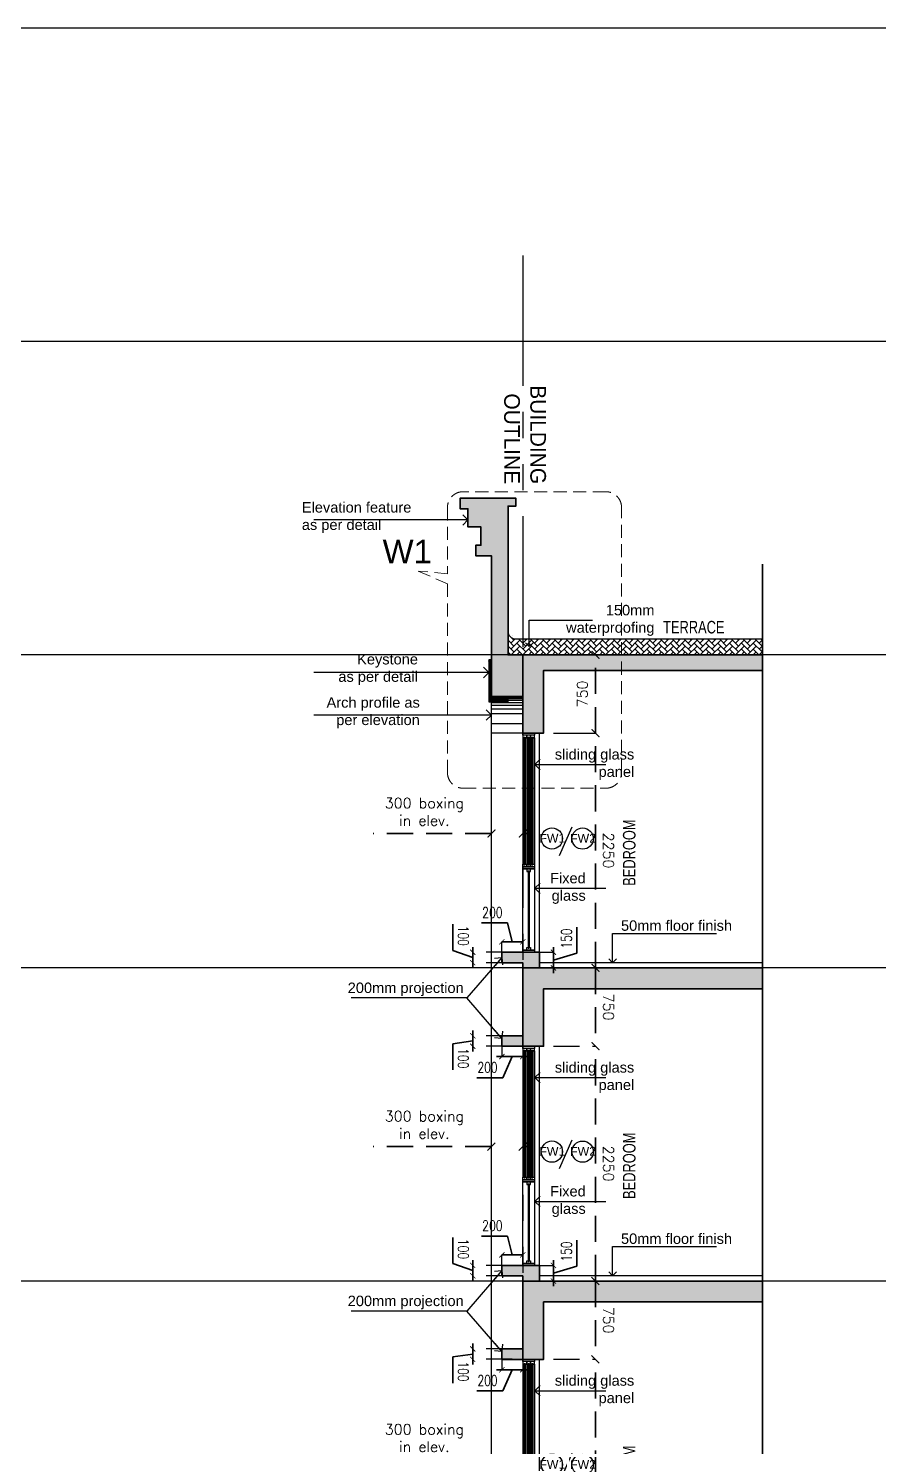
# Model space of a CAD drawing. Header units: millimetres. Extents: x 1066295 to 1300022, y -5734212 to -5454663.
# Drawn here: x 1166134 to 1174275, y -5598779 to -5585191 of the extents above; entities that cross this region are included whole.
import ezdxf
from ezdxf.enums import TextEntityAlignment as Align

# ---------------------------------------------------------------- set-up
doc = ezdxf.new("R2010")
doc.units = ezdxf.units.MM
doc.header["$LTSCALE"] = 1000
doc.header["$MEASUREMENT"] = 0
for name, pattern in [('AUDIT_D_120904163729-0', [0]), ('T9_PROFILE SECTIONS$0$AUDIT_D_120904163729-0', [0]), ('T9_PROFILE SECTIONS$0$HIDDEN', [0.375, 0.25, -0.125]), ('T9_PROFILE SECTIONS$0$HIDDEN2', [0.1875, 0.125, -0.0625]), ('T9_PROFILE SECTIONS$0$PHANTOM2', [1.25, 0.625, -0.125, 0.125, -0.125, 0.125, -0.125]), ('T9_PROFILE SECTIONS$0$T10(T7 IS SIMILAR BUT MIRROR) - DIMENSION & TEXTING$0$HIDDEN', [0.375, 0.25, -0.125]), ('T9_PROFILE SECTIONS$0$T8_PROFILE SECTIONS$0$HIDDEN', [0.375, 0.25, -0.125])]:
    doc.linetypes.add(name, pattern=pattern)
doc.layers.get('0').update_dxf_attribs({"linetype": 'AUDIT_D_120904163729-0'})
for name, color, linetype in [('T9_PROFILE SECTIONS$0$A-BUILDING LINE TURNS HERE', 252, 'T9_PROFILE SECTIONS$0$PHANTOM2'), ('T9_PROFILE SECTIONS$0$a-ele', 8, 'Continuous'), ('T9_PROFILE SECTIONS$0$A-SUNK SLAB', 251, 'T9_PROFILE SECTIONS$0$AUDIT_D_120904163729-0'), ('T9_PROFILE SECTIONS$0$a-window', 5, 'Continuous'), ('T9_PROFILE SECTIONS$0$ELEV 5', 8, 'Continuous'), ('T9_PROFILE SECTIONS$0$F.F.L', 36, 'Continuous'), ('T9_PROFILE SECTIONS$0$HATCH 150', 8, 'Continuous'), ('T9_PROFILE SECTIONS$0$Leader', 2, 'T9_PROFILE SECTIONS$0$AUDIT_D_120904163729-0'), ('T9_PROFILE SECTIONS$0$LEVEL', 7, 'Continuous'), ('T9_PROFILE SECTIONS$0$T10(T7 IS SIMILAR BUT MIRROR) - DIMENSION & TEXTING$0$A-DIMENSIONS', 2, 'T9_PROFILE SECTIONS$0$T10(T7 IS SIMILAR BUT MIRROR) - DIMENSION & TEXTING$0$HIDDEN'), ('T9_PROFILE SECTIONS$0$TEXT ROOM', 7, 'Continuous'), ('T9_PROFILE SECTIONS$0$TYPICAL UNITS$0$a-door-no', 104, 'Continuous')]:
    doc.layers.add(name, color=color, linetype=linetype)
for name, color, linetype, lineweight in [('T9_PROFILE SECTIONS$0$A-DIMENSION', 2, 'Continuous', 35), ('T9_PROFILE SECTIONS$0$A-SLAB', 3, 'Continuous', 35), ('T9_PROFILE SECTIONS$0$a-Text', 4, 'Continuous', 0), ('T9_PROFILE SECTIONS$0$ele', 1, 'Continuous', 30), ('T9_PROFILE SECTIONS$0$R0-18-10-2014-T1-1st Podium Floor Plan$0$Text', 7, 'Continuous', 0), ('T9_PROFILE SECTIONS$0$T8_PROFILE SECTIONS$0$A-DIMENSION', 2, 'Continuous', 35)]:
    doc.layers.add(name, color=color, linetype=linetype, lineweight=lineweight)
doc.styles.add('T9_PROFILE SECTIONS$0$ARIAL ARROW', font='arial.ttf')
doc.styles.add('T9_PROFILE SECTIONS$0$CLUSTER A- TOILET DETAIL$0$texts', font='simplex.shx', dxfattribs={"width": 0.75})
doc.styles.add('T9_PROFILE SECTIONS$0$Romans 1', font='romans.shx', dxfattribs={"height": 100})
doc.styles.add('T9_PROFILE SECTIONS$0$RSP_TXT 500', font='swisscl.ttf', dxfattribs={"height": 250})
doc.styles.add('T9_PROFILE SECTIONS$0$STANDARD', font='GOTHIC.TTF')
doc.styles.add('T9_PROFILE SECTIONS$0$T8_PROFILE SECTIONS$0$Romans 1', font='romans.shx', dxfattribs={"height": 100})
doc.styles.add('T9_PROFILE SECTIONS$0$TYPICAL UNITS$0$LODHA STANDERD', font='sanss___.ttf')
doc.dimstyles.new('T9_PROFILE SECTIONS$0$ALPINE S', dxfattribs={"dimscale": 0, "dimtxt": 100, "dimasz": 75, "dimexe": 0, "dimexo": 0, "dimgap": 75, "dimtad": 1, "dimdec": 0, "dimzin": 0, "dimdsep": 46, "dimtxsty": 'T9_PROFILE SECTIONS$0$Romans 1', "dimblk": 'T9_PROFILE SECTIONS$0$_ArchTick', "dimcen": 0.09, "dimclrd": 256, "dimclre": 256, "dimclrt": 7, "dimadec": 0, "dimazin": 0, "dimtfac": 1, "dimtdec": 0, "dimtofl": 0, "dimtmove": 1, "dimatfit": 0, "dimldrblk": 'T9_PROFILE SECTIONS$0$_Open90', "dimfxl": 1, "dimtolj": 1, "dimtzin": 0, "dimarcsym": 0})
doc.dimstyles.new('T9_PROFILE SECTIONS$0$T8_PROFILE SECTIONS$0$ALPINE S', dxfattribs={"dimscale": 0, "dimtxt": 100, "dimasz": 75, "dimexe": 0, "dimexo": 0, "dimgap": 75, "dimtad": 1, "dimdec": 0, "dimzin": 0, "dimdsep": 46, "dimtxsty": 'T9_PROFILE SECTIONS$0$T8_PROFILE SECTIONS$0$Romans 1', "dimblk": 'T9_PROFILE SECTIONS$0$T8_PROFILE SECTIONS$0$_ArchTick', "dimcen": 0.09, "dimclrd": 256, "dimclre": 256, "dimclrt": 7, "dimadec": 0, "dimazin": 0, "dimtfac": 1, "dimtdec": 0, "dimtofl": 0, "dimtmove": 1, "dimatfit": 0, "dimldrblk": 'T9_PROFILE SECTIONS$0$T8_PROFILE SECTIONS$0$_Open90', "dimfxl": 1, "dimtolj": 1, "dimtzin": 0, "dimarcsym": 0})

# ---------------------------------------------------------------- blocks, each defined once
blk = doc.blocks.new('T9_PROFILE SECTIONS$0$A$C04612184')
at = {"layer": 'T9_PROFILE SECTIONS$0$LEVEL', "color": 8, "linetype": 'T9_PROFILE SECTIONS$0$HIDDEN2', "ltscale": 5}
for p, q in [((89.8181, 106.7178), (-67.827, 106.7178)), ((89.8181, 103.7178), (-67.8271, 103.7178)), ((89.8181, 100.715), (-67.8271, 100.715)), ((89.8181, 97.715), (-67.8271, 97.715)), ((89.8181, 94.715), (-67.8271, 94.715))]:
    blk.add_line(p, q, dxfattribs=at)
blk = doc.blocks.new('T9_PROFILE SECTIONS$0$_ArchTick')
at = {"color": 0, "linetype": 'ByBlock', "const_width": 0.15}
blk.add_lwpolyline([(-0.5, -0.5), (0.5, 0.5)], dxfattribs=at)
blk = doc.blocks.new('*D283')
at = {"layer": 'T9_PROFILE SECTIONS$0$A-DIMENSION', "linetype": 'T9_PROFILE SECTIONS$0$HIDDEN', "lineweight": -2, "transparency": 16777216}
for p, q in [((495, 0), (696, 0)), ((495, -750), (696, -750))]:
    blk.add_line(p, q, dxfattribs=at)
at = {"layer": 'T9_PROFILE SECTIONS$0$A-DIMENSION', "linetype": 'T9_PROFILE SECTIONS$0$HIDDEN', "transparency": 16777216}
blk.add_line((696, -750), (696, 0), dxfattribs=at)
at = {"layer": 'T9_PROFILE SECTIONS$0$A-DIMENSION', "linetype": 'ByBlock', "transparency": 16777216, "xscale": 75, "yscale": 75, "zscale": 75}
for p, rotation in [((696, 0), 90), ((696, -750), 270)]:
    blk.add_blockref('T9_PROFILE SECTIONS$0$_ArchTick', p, dxfattribs=dict(at, rotation=rotation))
at = {"layer": 'T9_PROFILE SECTIONS$0$A-DIMENSION', "color": 7, "linetype": 'ByBlock', "transparency": 16777216, "insert": (571, -375), "char_height": 100, "attachment_point": 5, "rotation": 90, "style": 'T9_PROFILE SECTIONS$0$Romans 1'}
blk.add_mtext('\\A1;750', dxfattribs=at)
blk = doc.blocks.new('T9_PROFILE SECTIONS$0$_Open90')
at = {"color": 0, "linetype": 'ByBlock', "lineweight": -2}
for p, q in [((0, 0), (-1, 0)), ((-0.5, 0.5), (0, 0)), ((0, 0), (-0.5, -0.5))]:
    blk.add_line(p, q, dxfattribs=at)
blk = doc.blocks.new('*D238')
at = {"layer": 'T9_PROFILE SECTIONS$0$A-DIMENSION', "linetype": 'T9_PROFILE SECTIONS$0$HIDDEN', "lineweight": -2, "transparency": 16777216}
for p, q in [((1319622, -5693763), (1319622, -5694165)), ((1320372, -5693763), (1320372, -5694165))]:
    blk.add_line(p, q, dxfattribs=at)
at = {"layer": 'T9_PROFILE SECTIONS$0$A-DIMENSION', "linetype": 'T9_PROFILE SECTIONS$0$HIDDEN', "transparency": 16777216}
blk.add_line((1320372, -5694165), (1319622, -5694165), dxfattribs=at)
at = {"layer": 'T9_PROFILE SECTIONS$0$A-DIMENSION', "linetype": 'ByBlock', "transparency": 16777216, "xscale": 75, "yscale": 75, "zscale": 75, "rotation": 180}
blk.add_blockref('T9_PROFILE SECTIONS$0$_ArchTick', (1319622, -5694165), dxfattribs=at)
at = {"layer": 'T9_PROFILE SECTIONS$0$A-DIMENSION', "linetype": 'ByBlock', "transparency": 16777216, "xscale": 75, "yscale": 75, "zscale": 75}
blk.add_blockref('T9_PROFILE SECTIONS$0$_ArchTick', (1320372, -5694165), dxfattribs=at)
at = {"layer": 'T9_PROFILE SECTIONS$0$A-DIMENSION', "color": 7, "linetype": 'ByBlock', "transparency": 16777216, "insert": (1319997, -5694290), "char_height": 100, "attachment_point": 5, "rotation": 180, "style": 'T9_PROFILE SECTIONS$0$Romans 1'}
blk.add_mtext('\\A1;750', dxfattribs=at)
blk = doc.blocks.new('*D239')
at = {"layer": 'T9_PROFILE SECTIONS$0$A-DIMENSION', "linetype": 'T9_PROFILE SECTIONS$0$HIDDEN', "lineweight": -2, "transparency": 16777216}
for p, q in [((1320372, -5693763), (1320372, -5694165)), ((1322622, -5693763), (1322622, -5694165))]:
    blk.add_line(p, q, dxfattribs=at)
at = {"layer": 'T9_PROFILE SECTIONS$0$A-DIMENSION', "linetype": 'T9_PROFILE SECTIONS$0$HIDDEN', "transparency": 16777216}
blk.add_line((1320372, -5694165), (1322622, -5694165), dxfattribs=at)
at = {"layer": 'T9_PROFILE SECTIONS$0$A-DIMENSION', "linetype": 'ByBlock', "transparency": 16777216, "xscale": 75, "yscale": 75, "zscale": 75, "rotation": 180}
blk.add_blockref('T9_PROFILE SECTIONS$0$_ArchTick', (1320372, -5694165), dxfattribs=at)
at = {"layer": 'T9_PROFILE SECTIONS$0$A-DIMENSION', "linetype": 'ByBlock', "transparency": 16777216, "xscale": 75, "yscale": 75, "zscale": 75}
blk.add_blockref('T9_PROFILE SECTIONS$0$_ArchTick', (1322622, -5694165), dxfattribs=at)
at = {"layer": 'T9_PROFILE SECTIONS$0$A-DIMENSION', "color": 7, "linetype": 'ByBlock', "transparency": 16777216, "insert": (1321497, -5694290), "char_height": 100, "attachment_point": 5, "rotation": 180, "style": 'T9_PROFILE SECTIONS$0$Romans 1'}
blk.add_mtext('\\A1;2250', dxfattribs=at)
blk = doc.blocks.new('T9_PROFILE SECTIONS$0$window with railing-flat-2')
at = {"layer": 'T9_PROFILE SECTIONS$0$a-ele'}
blk.add_lwpolyline([(-11235, -340864), (-11235, -338764)], dxfattribs=at)
at = {"layer": 'T9_PROFILE SECTIONS$0$a-window', "color": 250}
for p, q in [((-11395, -338809), (-11395, -340019)), ((-11382, -338809), (-11382, -340019)), ((-11372, -338809), (-11372, -340019))]:
    blk.add_line(p, q, dxfattribs=at)
at = {"layer": 'T9_PROFILE SECTIONS$0$a-window', "color": 1}
for p, q in [((-11357, -338809), (-11357, -340019)), ((-11320, -338809), (-11320, -340019)), ((-11320, -338809), (-11320, -340019)), ((-11282, -338809), (-11282, -340019))]:
    blk.add_line(p, q, dxfattribs=at)
at = {"layer": 'T9_PROFILE SECTIONS$0$a-window', "color": 5}
for p, q in [((-11344, -338809), (-11344, -340019)), ((-11334, -338809), (-11334, -340019)), ((-11307, -338809), (-11307, -340019)), ((-11297, -338809), (-11297, -340019)), ((-11344, -340083), (-11344, -340819)), ((-11334, -340083), (-11334, -340819))]:
    blk.add_line(p, q, dxfattribs=at)
at = {"layer": 'T9_PROFILE SECTIONS$0$a-window', "color": 4}
for points in [[(-11395, -338784), (-11395, -338764), (-11282, -338764), (-11282, -338784)], [(-11372, -338809), (-11357, -338809), (-11357, -338784), (-11395, -338784), (-11395, -338809), (-11382, -338809), (-11382, -338803), (-11372, -338803)], [(-11334, -338809), (-11320, -338809), (-11320, -338784), (-11357, -338784), (-11357, -338809), (-11344, -338809), (-11344, -338803), (-11334, -338803)], [(-11297, -338809), (-11282, -338809), (-11282, -338784), (-11320, -338784), (-11320, -338809), (-11307, -338809), (-11307, -338803), (-11297, -338803)], [(-11372, -340019), (-11357, -340019), (-11357, -340044), (-11395, -340044), (-11395, -340019), (-11382, -340019), (-11382, -340025), (-11372, -340025)], [(-11395, -340064), (-11395, -340044), (-11282, -340044), (-11282, -340064)], [(-11334, -340019), (-11320, -340019), (-11320, -340044), (-11357, -340044), (-11357, -340019), (-11344, -340019), (-11344, -340025), (-11334, -340025)], [(-11334, -340089), (-11320, -340089), (-11320, -340064), (-11357, -340064), (-11357, -340089), (-11344, -340089), (-11344, -340083), (-11334, -340083)], [(-11297, -340019), (-11282, -340019), (-11282, -340044), (-11320, -340044), (-11320, -340019), (-11307, -340019), (-11307, -340025), (-11297, -340025)], [(-11395, -340864), (-11395, -340844), (-11282, -340844), (-11282, -340864)], [(-11334, -340819), (-11320, -340819), (-11320, -340844), (-11357, -340844), (-11357, -340819), (-11344, -340819), (-11344, -340825), (-11334, -340825)]]:
    blk.add_lwpolyline(points, close=True, dxfattribs=at)
at = {"layer": 'T9_PROFILE SECTIONS$0$a-window', "color": 250}
blk.add_lwpolyline([(-11395, -340064), (-11282, -340064), (-11282, -340844), (-11395, -340844)], close=True, dxfattribs=at)
blk = doc.blocks.new('T9_PROFILE SECTIONS$0$T8_PROFILE SECTIONS$0$_ArchTick')
at = {"color": 0, "linetype": 'ByBlock', "const_width": 0.15}
blk.add_lwpolyline([(-0.5, -0.5), (0.5, 0.5)], dxfattribs=at)
blk = doc.blocks.new('*D240')
at = {"layer": 'T9_PROFILE SECTIONS$0$T8_PROFILE SECTIONS$0$A-DIMENSION', "linetype": 'T9_PROFILE SECTIONS$0$T8_PROFILE SECTIONS$0$HIDDEN', "transparency": 16777216}
for p, q in [((1320803, -5693324), (1320803, -5693031)), ((1320622, -5693269), (1320622, -5693469)), ((1320622, -5693369), (1320803, -5693324))]:
    blk.add_line(p, q, dxfattribs=at)
at = {"layer": 'T9_PROFILE SECTIONS$0$T8_PROFILE SECTIONS$0$A-DIMENSION', "linetype": 'T9_PROFILE SECTIONS$0$T8_PROFILE SECTIONS$0$HIDDEN', "lineweight": -2, "transparency": 16777216}
for p, q in [((1320522, -5693269), (1320622, -5693269)), ((1320522, -5693469), (1320622, -5693469))]:
    blk.add_line(p, q, dxfattribs=at)
at = {"layer": 'T9_PROFILE SECTIONS$0$T8_PROFILE SECTIONS$0$A-DIMENSION', "linetype": 'ByBlock', "transparency": 16777216, "xscale": 50, "yscale": 50, "zscale": 50}
for p, rotation in [((1320622, -5693269), 89.99999999999994), ((1320622, -5693469), 269.9999999999999)]:
    blk.add_blockref('T9_PROFILE SECTIONS$0$T8_PROFILE SECTIONS$0$_ArchTick', p, dxfattribs=dict(at, rotation=rotation))
at = {"layer": 'T9_PROFILE SECTIONS$0$T8_PROFILE SECTIONS$0$A-DIMENSION', "color": 7, "linetype": 'ByBlock', "transparency": 16777216, "insert": (1320903, -5693178), "char_height": 100, "attachment_point": 5, "rotation": 270, "style": 'T9_PROFILE SECTIONS$0$CLUSTER A- TOILET DETAIL$0$texts'}
blk.add_mtext('\\A1;200', dxfattribs=at)
blk = doc.blocks.new('T9_PROFILE SECTIONS$0$T8_PROFILE SECTIONS$0$_Open90')
at = {"color": 0, "linetype": 'ByBlock', "lineweight": -2}
for p, q in [((0, 0), (-1, 0)), ((-0.5, 0.5), (0, 0)), ((0, 0), (-0.5, -0.5))]:
    blk.add_line(p, q, dxfattribs=at)
blk = doc.blocks.new('*D241')
at = {"layer": 'T9_PROFILE SECTIONS$0$T8_PROFILE SECTIONS$0$A-DIMENSION', "linetype": 'T9_PROFILE SECTIONS$0$T8_PROFILE SECTIONS$0$HIDDEN', "transparency": 16777216}
for p, q in [((1320472, -5692990), (1320540, -5692800)), ((1320540, -5692800), (1320818, -5692800)), ((1320422, -5692990), (1320372, -5692990)), ((1320522, -5692990), (1320422, -5692990)), ((1320522, -5692990), (1320572, -5692990))]:
    blk.add_line(p, q, dxfattribs=at)
at = {"layer": 'T9_PROFILE SECTIONS$0$T8_PROFILE SECTIONS$0$A-DIMENSION', "linetype": 'T9_PROFILE SECTIONS$0$T8_PROFILE SECTIONS$0$HIDDEN', "lineweight": -2, "transparency": 16777216}
for p, q in [((1320422, -5693369), (1320422, -5692990)), ((1320522, -5693369), (1320522, -5692990))]:
    blk.add_line(p, q, dxfattribs=at)
at = {"layer": 'T9_PROFILE SECTIONS$0$T8_PROFILE SECTIONS$0$A-DIMENSION', "linetype": 'ByBlock', "transparency": 16777216, "xscale": 50, "yscale": 50, "zscale": 50}
blk.add_blockref('T9_PROFILE SECTIONS$0$T8_PROFILE SECTIONS$0$_ArchTick', (1320422, -5692990), dxfattribs=at)
at = {"layer": 'T9_PROFILE SECTIONS$0$T8_PROFILE SECTIONS$0$A-DIMENSION', "linetype": 'ByBlock', "transparency": 16777216, "xscale": 50, "yscale": 50, "zscale": 50, "rotation": 180}
blk.add_blockref('T9_PROFILE SECTIONS$0$T8_PROFILE SECTIONS$0$_ArchTick', (1320522, -5692990), dxfattribs=at)
at = {"layer": 'T9_PROFILE SECTIONS$0$T8_PROFILE SECTIONS$0$A-DIMENSION', "color": 7, "linetype": 'ByBlock', "transparency": 16777216, "insert": (1320679, -5692900), "char_height": 100, "attachment_point": 5, "rotation": 180, "style": 'T9_PROFILE SECTIONS$0$CLUSTER A- TOILET DETAIL$0$texts'}
blk.add_mtext('\\A1;100', dxfattribs=at)
blk = doc.blocks.new('*D242')
at = {"layer": 'T9_PROFILE SECTIONS$0$T8_PROFILE SECTIONS$0$A-DIMENSION', "linetype": 'T9_PROFILE SECTIONS$0$T8_PROFILE SECTIONS$0$HIDDEN', "transparency": 16777216}
for p, q in [((1319319, -5693278), (1319319, -5692985)), ((1319522, -5693369), (1319319, -5693278)), ((1319522, -5693269), (1319522, -5693219)), ((1319522, -5693269), (1319522, -5693469)), ((1319522, -5693469), (1319522, -5693519))]:
    blk.add_line(p, q, dxfattribs=at)
at = {"layer": 'T9_PROFILE SECTIONS$0$T8_PROFILE SECTIONS$0$A-DIMENSION', "linetype": 'T9_PROFILE SECTIONS$0$T8_PROFILE SECTIONS$0$HIDDEN', "lineweight": -2, "transparency": 16777216}
for p, q in [((1319622, -5693269), (1319522, -5693269)), ((1319622, -5693469), (1319522, -5693469))]:
    blk.add_line(p, q, dxfattribs=at)
at = {"layer": 'T9_PROFILE SECTIONS$0$T8_PROFILE SECTIONS$0$A-DIMENSION', "linetype": 'ByBlock', "transparency": 16777216, "xscale": 50, "yscale": 50, "zscale": 50}
for p, rotation in [((1319522, -5693269), 269.9999999999999), ((1319522, -5693469), 89.99999999999994)]:
    blk.add_blockref('T9_PROFILE SECTIONS$0$T8_PROFILE SECTIONS$0$_ArchTick', p, dxfattribs=dict(at, rotation=rotation))
at = {"layer": 'T9_PROFILE SECTIONS$0$T8_PROFILE SECTIONS$0$A-DIMENSION', "color": 7, "linetype": 'ByBlock', "transparency": 16777216, "insert": (1319419, -5693132), "char_height": 100, "attachment_point": 5, "rotation": 270, "style": 'T9_PROFILE SECTIONS$0$CLUSTER A- TOILET DETAIL$0$texts'}
blk.add_mtext('\\A1;200', dxfattribs=at)
blk = doc.blocks.new('*D243')
at = {"layer": 'T9_PROFILE SECTIONS$0$T8_PROFILE SECTIONS$0$A-DIMENSION', "linetype": 'T9_PROFILE SECTIONS$0$T8_PROFILE SECTIONS$0$HIDDEN', "transparency": 16777216}
for p, q in [((1319645, -5692799), (1319366, -5692799)), ((1319672, -5692990), (1319645, -5692799)), ((1319622, -5692990), (1319572, -5692990)), ((1319622, -5692990), (1319722, -5692990)), ((1319722, -5692990), (1319772, -5692990))]:
    blk.add_line(p, q, dxfattribs=at)
at = {"layer": 'T9_PROFILE SECTIONS$0$T8_PROFILE SECTIONS$0$A-DIMENSION', "linetype": 'T9_PROFILE SECTIONS$0$T8_PROFILE SECTIONS$0$HIDDEN', "lineweight": -2, "transparency": 16777216}
for p, q in [((1319622, -5693369), (1319622, -5692990)), ((1319722, -5693369), (1319722, -5692990))]:
    blk.add_line(p, q, dxfattribs=at)
at = {"layer": 'T9_PROFILE SECTIONS$0$T8_PROFILE SECTIONS$0$A-DIMENSION', "linetype": 'ByBlock', "transparency": 16777216, "xscale": 50, "yscale": 50, "zscale": 50}
for p, rotation in [((1319622, -5692990), 359.9999999999999), ((1319722, -5692990), 179.9999999999999)]:
    blk.add_blockref('T9_PROFILE SECTIONS$0$T8_PROFILE SECTIONS$0$_ArchTick', p, dxfattribs=dict(at, rotation=rotation))
at = {"layer": 'T9_PROFILE SECTIONS$0$T8_PROFILE SECTIONS$0$A-DIMENSION', "color": 7, "linetype": 'ByBlock', "transparency": 16777216, "insert": (1319506, -5692899), "char_height": 100, "attachment_point": 5, "rotation": 180, "style": 'T9_PROFILE SECTIONS$0$CLUSTER A- TOILET DETAIL$0$texts'}
blk.add_mtext('\\A1;100', dxfattribs=at)
blk = doc.blocks.new('*D244')
at = {"layer": 'T9_PROFILE SECTIONS$0$T8_PROFILE SECTIONS$0$A-DIMENSION', "linetype": 'T9_PROFILE SECTIONS$0$T8_PROFILE SECTIONS$0$HIDDEN', "lineweight": -2, "transparency": 16777216}
for p, q in [((1320372, -5693629), (1320372, -5693763)), ((1320522, -5693629), (1320522, -5693763))]:
    blk.add_line(p, q, dxfattribs=at)
at = {"layer": 'T9_PROFILE SECTIONS$0$T8_PROFILE SECTIONS$0$A-DIMENSION', "linetype": 'T9_PROFILE SECTIONS$0$T8_PROFILE SECTIONS$0$HIDDEN', "transparency": 16777216}
for p, q in [((1320372, -5693763), (1320322, -5693763)), ((1320522, -5693763), (1320372, -5693763)), ((1320447, -5693763), (1320514, -5693988)), ((1320522, -5693763), (1320572, -5693763)), ((1320514, -5693988), (1320793, -5693988))]:
    blk.add_line(p, q, dxfattribs=at)
at = {"layer": 'T9_PROFILE SECTIONS$0$T8_PROFILE SECTIONS$0$A-DIMENSION', "linetype": 'ByBlock', "transparency": 16777216, "xscale": 50, "yscale": 50, "zscale": 50}
blk.add_blockref('T9_PROFILE SECTIONS$0$T8_PROFILE SECTIONS$0$_ArchTick', (1320372, -5693763), dxfattribs=at)
at = {"layer": 'T9_PROFILE SECTIONS$0$T8_PROFILE SECTIONS$0$A-DIMENSION', "linetype": 'ByBlock', "transparency": 16777216, "xscale": 50, "yscale": 50, "zscale": 50, "rotation": 180.0000000000001}
blk.add_blockref('T9_PROFILE SECTIONS$0$T8_PROFILE SECTIONS$0$_ArchTick', (1320522, -5693763), dxfattribs=at)
at = {"layer": 'T9_PROFILE SECTIONS$0$T8_PROFILE SECTIONS$0$A-DIMENSION', "color": 7, "linetype": 'ByBlock', "transparency": 16777216, "insert": (1320654, -5693888), "char_height": 100, "attachment_point": 5, "style": 'T9_PROFILE SECTIONS$0$CLUSTER A- TOILET DETAIL$0$texts'}
blk.add_mtext('\\A1;150', dxfattribs=at)
blk = doc.blocks.new('*D245')
at = {"layer": 'T9_PROFILE SECTIONS$0$A-DIMENSION', "linetype": 'T9_PROFILE SECTIONS$0$HIDDEN', "transparency": 16777216}
for p, q in [((1321660, -5693169), (1321660, -5692036)), ((1321660, -5693469), (1321660, -5693544))]:
    blk.add_line(p, q, dxfattribs=at)
at = {"layer": 'T9_PROFILE SECTIONS$0$A-DIMENSION', "linetype": 'T9_PROFILE SECTIONS$0$HIDDEN', "lineweight": -2, "transparency": 16777216}
for p, q in [((1321654, -5693169), (1321660, -5693169)), ((1321654, -5693469), (1321660, -5693469))]:
    blk.add_line(p, q, dxfattribs=at)
at = {"layer": 'T9_PROFILE SECTIONS$0$A-DIMENSION', "linetype": 'ByBlock', "transparency": 16777216, "xscale": 75, "yscale": 75, "zscale": 75}
for p, rotation in [((1321660, -5693169), 270.0000000000001), ((1321660, -5693469), 90.00000000000006)]:
    blk.add_blockref('T9_PROFILE SECTIONS$0$_ArchTick', p, dxfattribs=dict(at, rotation=rotation))
at = {"layer": 'T9_PROFILE SECTIONS$0$A-DIMENSION', "color": 7, "linetype": 'ByBlock', "transparency": 16777216, "insert": (1321868, -5692527), "char_height": 100, "attachment_point": 5, "rotation": 270, "style": 'T9_PROFILE SECTIONS$0$Romans 1'}
blk.add_mtext('\\A1;300 boxing\\Pin elev.', dxfattribs=at)
blk = doc.blocks.new('T9_PROFILE SECTIONS$0$TYPICAL UNITS$0$B-flat-33')
at = {"layer": 'T9_PROFILE SECTIONS$0$TYPICAL UNITS$0$a-door-no'}
blk.add_ellipse((14108, 1402), major_axis=(0, -181), ratio=0.999989, dxfattribs=at)
at = {"layer": 'T9_PROFILE SECTIONS$0$TYPICAL UNITS$0$a-door-no', "style": 'T9_PROFILE SECTIONS$0$TYPICAL UNITS$0$LODHA STANDERD', "oblique": 0, "width": 0.999989}
blk.add_attdef('OP1', text='', height=150, rotation=0.7592, dxfattribs=at).set_placement((14117, 1332), align=Align.CENTER)
blk = doc.blocks.new("T9_PROFILE SECTIONS$0$'OI")
at = {"layer": 'T9_PROFILE SECTIONS$0$HATCH 150'}
h = blk.add_hatch(dxfattribs=at)
h.set_pattern_fill('AR-SAND', color=8, scale=10, angle=-90)
h.set_pattern_definition([(37.5, (-4e-09, -2435.62), (-0.62993358, 19.26823769), [0, -15.2, 0, -17, 0, -16.25]), (7.5, (-4e-09, -2435.62), (17.69776705, 28.22146065), [0, -8.2, 0, -13.7, 0, -5.25]), (327.5, (-12.3, -2435.62), (31.141418618, 0.056590535), [0, -5, 0, -18, 0, -23.5]), (317.5, (-12.3, -2435.62), (30.06126605, 8.77675565), [0, -2.5, 0, -11.8, 0, -13.5])])
h.paths.add_polyline_path([(1320521.8, -5693269), (1320521.8, -5693629.1), (1320371.8, -5693629.1), (1320371.8, -5693469), (1320421.8, -5693469), (1320421.8, -5693269)])
h.paths.add_polyline_path([(1319721.8, -5693469), (1319721.8, -5693269), (1319621.8, -5693269), (1319621.8, -5693469)])
h = blk.add_hatch(color=8, dxfattribs=at)
h.dxf.hatch_style = 1
h.paths.add_polyline_path([(1320371.8, -5695763.9), (1320371.8, -5693469), (1319621.8, -5693469), (1319621.8, -5693669), (1320171.8, -5693669), (1320171.8, -5695763.9)])
at = {"linetype": 'ByBlock'}
blk.add_line((1321448.7, -5693821.9, 0), (1321724.1, -5693942.1, 0), dxfattribs=at)
at = {"layer": 'T9_PROFILE SECTIONS$0$A-SLAB', "linetype": 'ByBlock'}
for points in [[(1319721.8, -5693469), (1319721.8, -5693269), (1319621.8, -5693269), (1319621.8, -5693469)], [(1320521.8, -5693269), (1320521.8, -5693629.1), (1320371.8, -5693629.1), (1320371.8, -5693469), (1320421.8, -5693469), (1320421.8, -5693269)], [(1320371.8, -5695763.9), (1320371.8, -5693469), (1319621.8, -5693469), (1319621.8, -5693669), (1320171.8, -5693669), (1320171.8, -5695763.9)]]:
    blk.add_lwpolyline(points, close=True, dxfattribs=at)
at = {"layer": 'T9_PROFILE SECTIONS$0$ELEV 5', "ltscale": 0.7}
blk.add_line((1319621.8, -5693169), (1322621.8, -5693169), dxfattribs=at)
at = {"layer": 'T9_PROFILE SECTIONS$0$F.F.L', "linetype": 'Continuous', "ltscale": 0.1}
blk.add_lwpolyline([(1320421.8, -5695763.9), (1320421.8, -5693629)], dxfattribs=at)
at = {"layer": 'T9_PROFILE SECTIONS$0$A-SLAB', "extrusion": (0, 0, -1), "xscale": -1, "zscale": -1, "rotation": 90}
blk.add_blockref('T9_PROFILE SECTIONS$0$window with railing-flat-2', (-1661385.5, -5704864), dxfattribs=at)
at = {"layer": 'T9_PROFILE SECTIONS$0$TEXT ROOM', "ltscale": 0.1, "xscale": 0.5624999999999993, "yscale": 0.5624999999999993, "zscale": 0.5624999999999993, "rotation": 270}
for p, values in [((1320823.4, -5685812.3), {'OP1': 'FW1'}), ((1320823, -5686106.4), {'OP1': 'FW2'})]:
    blk.add_blockref('T9_PROFILE SECTIONS$0$TYPICAL UNITS$0$B-flat-33', p, dxfattribs=at).add_auto_attribs(values)
at = {"layer": 'T9_PROFILE SECTIONS$0$a-Text', "insert": (1321794.4, -5694550.1, 0), "char_height": 120, "attachment_point": 9, "style": 'T9_PROFILE SECTIONS$0$RSP_TXT 500'}
blk.add_mtext_dynamic_manual_height_columns('BEDROOM', width=1106.248, gutter_width=500, heights=[0], dxfattribs=at)
at = {"layer": 'T9_PROFILE SECTIONS$0$R0-18-10-2014-T1-1st Podium Floor Plan$0$Text', "char_height": 100, "rotation": 270, "style": 'T9_PROFILE SECTIONS$0$ARIAL ARROW'}
for s, insert, width, attachment_point in [('200mm projection\\P  ', (1319934.9, -5691793.1), 1133.401, 7), ('Fixed glass', (1320985.5, -5694072, 0), 422.753, 9), ('sliding glass panel', (1322172.1, -5694536.6, 0), 803.001, 9), ('50mm floor finish   ', (1320726.3, -5695473.3, 0), 1133.401, 9)]:
    blk.add_mtext(s, dxfattribs=dict(at, insert=insert, width=width, attachment_point=attachment_point))
at = {"layer": 'T9_PROFILE SECTIONS$0$A-DIMENSION', "linetype": 'ByBlock'}
dim = blk.add_linear_dim(base=(1321659.9, -5693169), p1=(1321654.1, -5693469.1), p2=(1321654.1, -5693169), angle=270, text='<> boxing\\Pin elev.', dimstyle='T9_PROFILE SECTIONS$0$ALPINE S', override={"dimscale": 1, "dimtmove": 0, "dimfxl": 5, "dimlwd": 65535, "dimarcsym": 1}, dxfattribs=at)
dim.commit()
dim.dimension.update_dxf_attribs({"geometry": '*D245', "text_midpoint": (1321659.9, -5692527.4), "dimtype": 128})
for base, p1, p2, picture, middle in [((1319621.8, -5694164.6), (1320371.8, -5693762.8, 0), (1319621.8, -5693762.8, 0), '*D238', (1319996.8, -5694289.6)), ((1322621.8, -5694164.6), (1320371.8, -5693762.8), (1322621.8, -5693762.8, 0), '*D239', (1321496.8, -5694289.6))]:
    dim = blk.add_linear_dim(base=base, p1=p1, p2=p2, dimstyle='T9_PROFILE SECTIONS$0$ALPINE S', override={"dimscale": 1, "dimfxl": 5, "dimlwd": 65535, "dimarcsym": 1}, dxfattribs=at)
    dim.commit()
    dim.dimension.update_dxf_attribs({"geometry": picture, "text_midpoint": middle})
at = {"layer": 'T9_PROFILE SECTIONS$0$T8_PROFILE SECTIONS$0$A-DIMENSION', "linetype": 'ByBlock'}
for base, p1, p2, angle, picture, middle in [((1319721.8, -5692989.7), (1319621.8, -5693369), (1319721.8, -5693369, 0), 180, '*D243', (1319595.1, -5692798.7)), ((1319521.7, -5693469), (1319621.8, -5693269), (1319621.8, -5693469, 0), 90, '*D242', (1319318.9, -5693228.2)), ((1320621.9, -5693469), (1320521.8, -5693269), (1320521.8, -5693469, 0), 90, '*D240', (1320802.8, -5693274))]:
    dim = blk.add_linear_dim(base=base, p1=p1, p2=p2, angle=angle, dimstyle='T9_PROFILE SECTIONS$0$T8_PROFILE SECTIONS$0$ALPINE S', override={"dimscale": 1, "dimasz": 50, "dimgap": 50, "dimtxsty": 'T9_PROFILE SECTIONS$0$CLUSTER A- TOILET DETAIL$0$texts', "dimfxl": 5, "dimlwd": 65535, "dimarcsym": 1}, dxfattribs=at)
    dim.commit()
    dim.dimension.update_dxf_attribs({"geometry": picture, "text_midpoint": middle, "dimtype": 128})
dim = blk.add_linear_dim(base=(1320421.8, -5692989.7), p1=(1320521.8, -5693369), p2=(1320421.8, -5693369, 0), dimstyle='T9_PROFILE SECTIONS$0$T8_PROFILE SECTIONS$0$ALPINE S', override={"dimscale": 1, "dimasz": 50, "dimgap": 50, "dimtxsty": 'T9_PROFILE SECTIONS$0$CLUSTER A- TOILET DETAIL$0$texts', "dimfxl": 5, "dimlwd": 65535, "dimarcsym": 1}, dxfattribs=at)
dim.commit()
dim.dimension.update_dxf_attribs({"geometry": '*D241', "text_midpoint": (1320589.9, -5692799.6), "dimtype": 128})
dim = blk.add_linear_dim(base=(1320371.8, -5693763.1), p1=(1320521.8, -5693629.1), p2=(1320371.8, -5693629.1), dimstyle='T9_PROFILE SECTIONS$0$T8_PROFILE SECTIONS$0$ALPINE S', override={"dimscale": 1, "dimasz": 50, "dimgap": 50, "dimtxsty": 'T9_PROFILE SECTIONS$0$CLUSTER A- TOILET DETAIL$0$texts', "dimfxl": 5, "dimlwd": 65535, "dimarcsym": 1}, dxfattribs=at)
dim.commit()
dim.dimension.update_dxf_attribs({"geometry": '*D244', "text_midpoint": (1320564.3, -5693888.1)})
at = {"layer": 'T9_PROFILE SECTIONS$0$Leader'}
for points, override in [([(1319696.9, -5693269, 0), (1320084.3, -5692933, 0), (1320084.3, -5691824.7, 0)], {"dimscale": 1, "dimasz": 100, "dimtad": 0}), ([(1320471.8, -5693269, 0), (1320084.3, -5692933, 0), (1320084.3, -5691824.7, 0)], {"dimscale": 1, "dimasz": 100, "dimtad": 0}), ([(1321134.9, -5693584.9, 0), (1321134.9, -5694263.4, 0)], {"dimscale": 1, "dimasz": 100, "dimtad": 0, "dimclrd": 256}), ([(1322321.5, -5693584.9, 0), (1322321.5, -5694263.4, 0)], {"dimscale": 1, "dimasz": 100, "dimtad": 0, "dimclrd": 256}), ([(1320421.8, -5694329.6), (1320702.7, -5694329.6), (1320702.7, -5695324.8)], {"dimscale": 1, "dimtad": 0})]:
    blk.add_leader(points, dimstyle='T9_PROFILE SECTIONS$0$ALPINE S', override=override, dxfattribs=at)
blk = doc.blocks.new('T9_PROFILE SECTIONS$0$A$C17C6658F')
at = {"layer": 'T9_PROFILE SECTIONS$0$A-SUNK SLAB', "linetype": 'ByBlock'}
h = blk.add_hatch(dxfattribs=at)
h.set_pattern_fill('AR-HBONE', color=256, scale=10, angle=450)
h.set_pattern_definition([(225, (-5686172.747, -1624296.842), (-4e-14, -56.5685425), [120, -40]), (315, (-5686201.03, -1624325.127), (-4e-14, -56.5685425), [120, -40])])
edge = h.paths.add_edge_path()
edge.add_line((-140, 0), (2294.9, 0))
edge.add_line((2294.9, 0), (2294.9, 150))
edge.add_line((2294.9, 150), (-65.1, 150))
edge.add_arc((-65, 225), 75, 180, 269.95803, ccw=False)
edge.add_line((-140, 225), (-140, 0))
at = {"layer": 'T9_PROFILE SECTIONS$0$HATCH 150'}
h = blk.add_hatch(dxfattribs=at)
h.set_pattern_fill('AR-SAND', color=8, scale=10, angle=450)
h.set_pattern_definition([(217.5, (-5674420.072, -1541296.842), (0.62993358, -19.26823769), [0, -15.2, 0, -17, 0, -16.25]), (187.5, (-5674420.072, -1541296.842), (-17.69776705, -28.22146065), [0, -8.2, 0, -13.7, 0, -5.25]), (147.5, (-5674407.772, -1541296.842), (-31.141418618, -0.056590535), [0, -5, 0, -18, 0, -23.5]), (137.5, (-5674407.772, -1541296.842), (-30.06126605, -8.77675565), [0, -2.5, 0, -11.8, 0, -13.5])])
h.paths.add_polyline_path([(0, -398.8), (0, 0), (-140, 0), (-140, 1425), (-65, 1425), (-65, 1500), (-600, 1500), (-600, 1400), (-525, 1400), (-525, 1225), (-400, 1225), (-400, 1050), (-450, 1050), (-450.1, 950), (-300, 950), (-300, -398.8)])
h = blk.add_hatch(color=8, dxfattribs=at)
h.dxf.hatch_style = 1
h.paths.add_polyline_path([(2294.9, 0), (0, 0), (0, -750), (200, -750), (200, -150), (2294.9, -150)])
at = {"layer": 'T9_PROFILE SECTIONS$0$T10(T7 IS SIMILAR BUT MIRROR) - DIMENSION & TEXTING$0$A-DIMENSIONS', "linetype": 'ByBlock'}
h = blk.add_hatch(dxfattribs=at)
h.set_pattern_fill('ANSI31', color=256, scale=25)
h.set_pattern_definition([(45, (-1124034.6606, 5668946.28), (-2.2097086912, 2.2097086912), [])])
edge = h.paths.add_edge_path()
edge.add_line((-140.9, -398.8), (-300, -398.8))
edge.add_line((-300, -398.8), (-300, -48.8))
edge.add_line((-300, -48.8), (-325, -48.8))
edge.add_line((-325, -48.8), (-325, -448.8))
edge.add_line((-325, -448.8), (-140, -448.8))
edge.add_line((-140, -448.8), (-140, -399.1))
at = {"layer": 'T9_PROFILE SECTIONS$0$A-BUILDING LINE TURNS HERE', "ltscale": 2}
blk.add_line((0, 3827.5), (0, -90972), dxfattribs=at)
at = {"layer": 'T9_PROFILE SECTIONS$0$A-SLAB', "linetype": 'ByBlock'}
for points in [[(0, -398.8), (0, 0), (-140, 0), (-140, 1425), (-65, 1425), (-65, 1500), (-600, 1500), (-600, 1400), (-525, 1400), (-525, 1225), (-400, 1225), (-400, 1050), (-450, 1050), (-450.1, 950), (-300, 950), (-300, -398.8)], [(2294.9, 0), (0, 0), (0, -750), (200, -750), (200, -150), (2294.9, -150)]]:
    blk.add_lwpolyline(points, close=True, dxfattribs=at)
blk.add_lwpolyline([(2294.9, 869.5), (2294.9, -44961), (2499.3, -44961), (2499.3, -45039.4), (1939, -45039.4), (1939, -45154.5), (2294.9, -45154.5), (2294.9, -88172.4)], dxfattribs=at)
at = {"layer": 'T9_PROFILE SECTIONS$0$A-SUNK SLAB', "linetype": 'ByBlock'}
blk.add_lwpolyline([(-140, 0), (2294.9, 0), (2294.9, 150), (-65.1, 150, -0.413999), (-140, 225)], format="xyb", close=True, dxfattribs=at)
at = {"layer": 'T9_PROFILE SECTIONS$0$ele', "color": 8}
for p, q in [((-300, -750), (-300, -398.8)), ((0, -409.7), (-300, -409.7)), ((0, -420.6), (-300, -420.6)), ((0, -438.6), (-300, -438.6)), ((0, -459), (-300, -459)), ((0, -485.1), (-300, -485.1)), ((0, -521.4), (-300, -521.4)), ((0, -565.1), (-300, -565.1)), ((0, -661.9), (-300, -661.9)), ((0, -750), (-300, -750))]:
    blk.add_line(p, q, dxfattribs=at)
at = {"layer": 'T9_PROFILE SECTIONS$0$R0-18-10-2014-T1-1st Podium Floor Plan$0$Text', "linetype": 'T9_PROFILE SECTIONS$0$HIDDEN', "ltscale": 0.5}
blk.add_lwpolyline([(-721.2, 680.8), (-721.2, -1127.8, 0.4142136), (-571.2, -1277.8), (795.9, -1277.8, 0.4142136), (945.9, -1127.8), (945.9, 1413, 0.4142136), (795.9, 1563), (-571.2, 1563, 0.4142136), (-721.2, 1413), (-721.2, 775.5)], format="xyb", dxfattribs=at)
blk.add_lwpolyline([(-721.2, 775.5), (-1002.7, 803.2), (-721.2, 680.8)], dxfattribs=at)
at = {"layer": 'T9_PROFILE SECTIONS$0$T10(T7 IS SIMILAR BUT MIRROR) - DIMENSION & TEXTING$0$A-DIMENSIONS', "linetype": 'ByBlock'}
blk.add_lwpolyline([(-140.9, -398.8), (-300, -398.8), (-300, -48.8), (-325, -48.8), (-325, -448.8), (-140, -448.8), (-140, -399.1)], dxfattribs=at)
at = {"linetype": 'ByBlock', "rotation": 90}
for p in [(-5693469, -1323371.8), (-5693469, -1326371.8), (-5693469, -1329371.8)]:
    blk.add_blockref("T9_PROFILE SECTIONS$0$'OI", p, dxfattribs=at)
at = {"layer": 'T9_PROFILE SECTIONS$0$a-Text', "linetype": 'ByBlock', "insert": (222.4, 1635.6), "char_height": 150, "width": 968.591, "attachment_point": 3, "rotation": 270, "style": 'T9_PROFILE SECTIONS$0$STANDARD'}
blk.add_mtext('BUILDING OUTLINE ', dxfattribs=at)
at = {"layer": 'T9_PROFILE SECTIONS$0$a-Text', "insert": (1931.6, 203.5), "char_height": 120, "attachment_point": 9, "style": 'T9_PROFILE SECTIONS$0$RSP_TXT 500'}
blk.add_mtext_dynamic_manual_height_columns('TERRACE', width=1106.248, gutter_width=500, heights=[0], dxfattribs=at)
at = {"layer": 'T9_PROFILE SECTIONS$0$R0-18-10-2014-T1-1st Podium Floor Plan$0$Text', "linetype": 'ByBlock', "style": 'T9_PROFILE SECTIONS$0$ARIAL ARROW'}
blk.add_text('W1', height=225, dxfattribs=at).set_placement((-1341.7, 877.3, 0))
at = {"layer": 'T9_PROFILE SECTIONS$0$R0-18-10-2014-T1-1st Podium Floor Plan$0$Text', "char_height": 100, "width": 1133.401, "style": 'T9_PROFILE SECTIONS$0$ARIAL ARROW'}
for s, insert, attachment_point in [('Elevation feature as per detail\\P  ', (-2115.3, 999.9), 7), ('150mm waterproofing', (1261.1, 181.5), 9), ('\\pi566.9618;Keystone\\P\\pi387.22101;as per detail\\P\\pi1055.7749;  ', (-2152.9, -455.4), 7), (' Arch profile as per elevation \\P  ', (-985.9, -869.8), 9)]:
    blk.add_mtext(s, dxfattribs=dict(at, insert=insert, attachment_point=attachment_point))
at = {"layer": 'T9_PROFILE SECTIONS$0$A-DIMENSION', "linetype": 'ByBlock'}
dim = blk.add_linear_dim(base=(695.6, 0), p1=(494.7, -750), p2=(494.7, 0, 0), angle=90, dimstyle='T9_PROFILE SECTIONS$0$ALPINE S', override={"dimscale": 1, "dimfxl": 5, "dimlwd": 65535, "dimarcsym": 1}, dxfattribs=at)
dim.commit()
dim.dimension.update_dxf_attribs({"geometry": '*D283', "text_midpoint": (570.6, -375)})
at = {"layer": 'T9_PROFILE SECTIONS$0$Leader'}
for points, override in [([(-525, 1292.8, 0), (-1999.9, 1292.8, 0)], {"dimscale": 1, "dimasz": 100, "dimtad": 0, "dimclrd": 256}), ([(62.8, 79.1, 0), (62.8, 330.9, 0), (667, 330.9, 0)], {"dimscale": 1, "dimtad": 0}), ([(-325, -169.7, 0), (-1999.9, -169.7, 0)], {"dimscale": 1, "dimasz": 100, "dimtad": 0, "dimclrd": 256}), ([(-300, -576.8, 0), (-1999.9, -576.8, 0)], {"dimscale": 1, "dimasz": 100, "dimtad": 0, "dimclrd": 256})]:
    blk.add_leader(points, dimstyle='T9_PROFILE SECTIONS$0$ALPINE S', override=override, dxfattribs=at)
blk = doc.blocks.new('T9_PROFILE SECTIONS')
at = {"layer": 'T9_PROFILE SECTIONS$0$LEVEL', "linetype": 'ByBlock', "xscale": 1000, "yscale": 1000, "zscale": 1000}
blk.add_blockref('T9_PROFILE SECTIONS$0$A$C04612184', (1171279.5443, -5689510.054, -0.01), dxfattribs=at)
at = {"linetype": 'ByBlock'}
blk.add_blockref('T9_PROFILE SECTIONS$0$A$C17C6658F', (1172612.8836, -5588795.054, -0.01), dxfattribs=at)

msp = doc.modelspace()

# ---------------------------------------------------------------- block references
at = {"linetype": 'ByBlock'}
msp.add_blockref('T9_PROFILE SECTIONS', (-1745, -2398, 0), dxfattribs=at)

doc.saveas('drawing.dxf')
